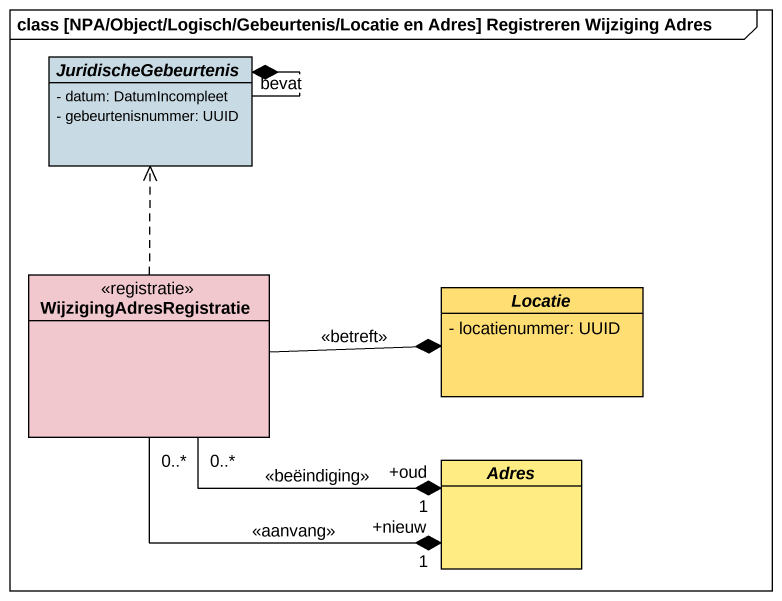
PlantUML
@startuml
mainframe class [NPA/Object/Logisch/Gebeurtenis/Locatie en Adres] Registreren Wijziging Adres
hide circle
hide empty members
skinparam classAttributeIconSize 0
abstract class JuridischeGebeurtenis #C8DAE3 {
  - datum: DatumIncompleet
  - gebeurtenisnummer: UUID
}
class WijzigingAdresRegistratie <<registratie>> #F0C8CD
abstract class Locatie #FFDE73 {
  - locatienummer: UUID
}
abstract class Adres #FFED83
JuridischeGebeurtenis --* JuridischeGebeurtenis : bevat
WijzigingAdresRegistratie .up.> JuridischeGebeurtenis
WijzigingAdresRegistratie -right-* Locatie : <<betreft>>
WijzigingAdresRegistratie "0..*" -right-* "+nieuw\n1" Adres : <<aanvang>>
WijzigingAdresRegistratie "0..*" -right-* "+oud\n1" Adres : <<beëindiging>>
@enduml
